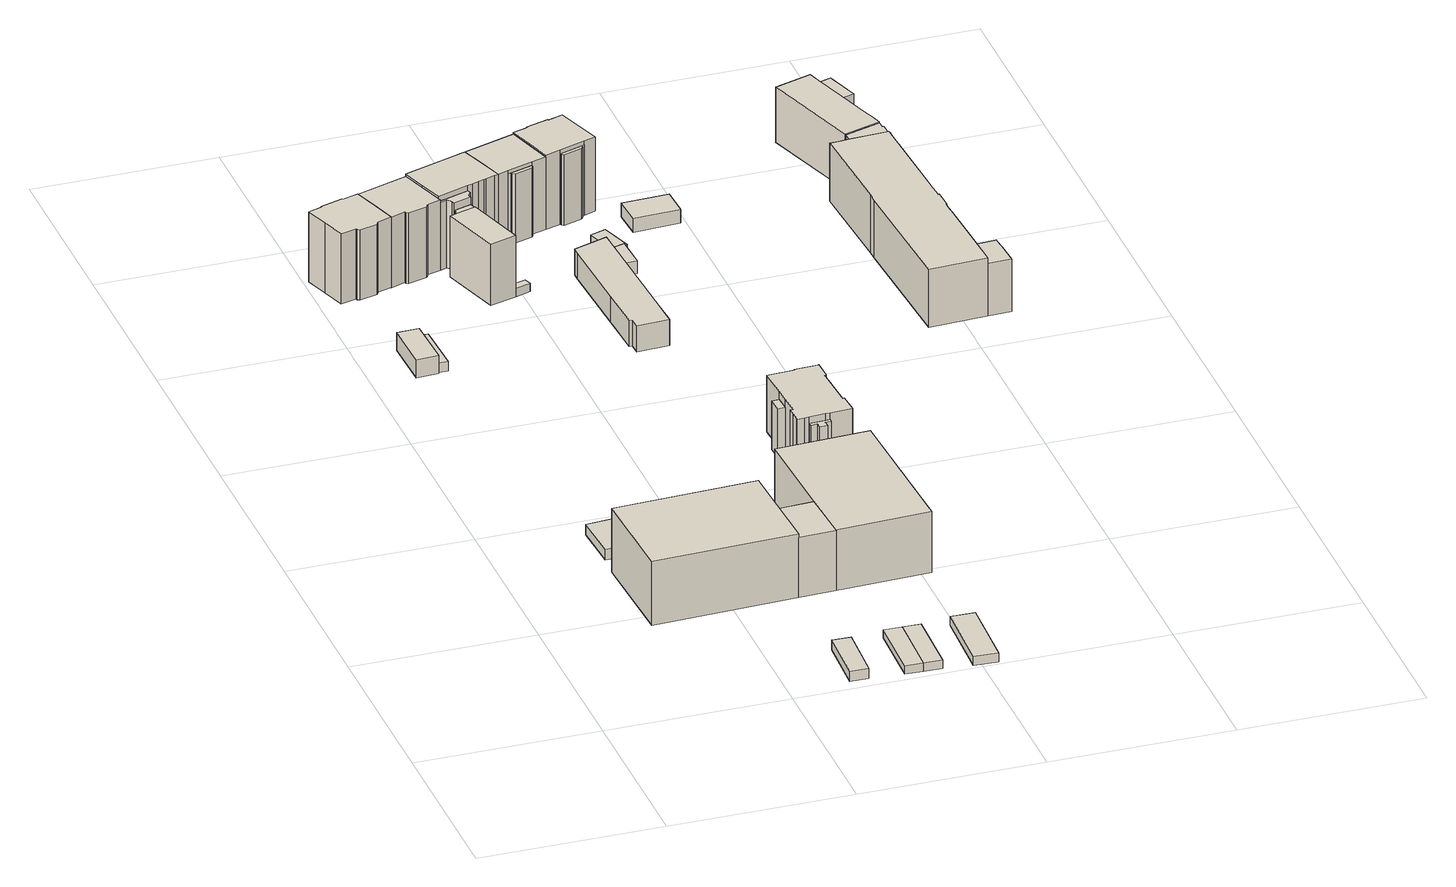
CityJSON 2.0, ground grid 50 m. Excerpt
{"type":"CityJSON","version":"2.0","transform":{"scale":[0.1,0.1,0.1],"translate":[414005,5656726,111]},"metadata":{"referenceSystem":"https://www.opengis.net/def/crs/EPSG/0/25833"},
"CityObjects":{
"building1":{"type":"Building","attributes":{"Dachtyp_tdc":"tdcPolyFlatRoof","Gemeindeschluessel":14612000,"Dachneigung":0,"QualitaetDacherkennung":0,"Geometrietyp2DReferenz":"3000","BezugspunktDach":"2000","measuredHeight":3,"function":"31001_9998"},"geometry":[{"type":"Solid","lod":"1","boundaries":[[[[0,1,2,3]],[[4,5,6,7]],[[3,5,4,0]],[[2,6,5,3]],[[1,7,6,2]],[[0,4,7,1]]]]}]},
"building2":{"type":"Building","attributes":{"name":"Deutsches Zentrum für Neurodegenerative Erkrankungen","Gemeindeschluessel":14612000,"Geometrietyp2DReferenz":"3000","function":"31001_9998","roofType":"9999"},"children":["building2-1","building2-2"]},
"building2-1":{"type":"BuildingPart","attributes":{"Dachtyp_tdc":"tdcPolyFlatRoof","Dachneigung":0,"QualitaetDacherkennung":51,"Geometrietyp2DReferenz":"3000","measuredHeight":17.38,"roofType":"1000"},"parents":["building2"],"geometry":[{"type":"Solid","lod":"1","boundaries":[[[[8,9,10,11]],[[12,13,14,15]],[[11,13,12,8]],[[10,14,13,11]],[[9,15,14,10]],[[8,12,15,9]]]]}]},
"building2-2":{"type":"BuildingPart","attributes":{"Dachtyp_tdc":"tdcPolyFlatRoof","Dachneigung":0,"QualitaetDacherkennung":44,"Geometrietyp2DReferenz":"3000","measuredHeight":18.38,"roofType":"1000"},"parents":["building2"],"geometry":[{"type":"Solid","lod":"1","boundaries":[[[[16,17,18,19,20]],[[21,12,15,22,23]],[[20,12,21,16]],[[19,15,12,20]],[[18,22,15,19]],[[17,23,22,18]],[[16,21,23,17]]]]}]},
"building3":{"type":"Building","attributes":{"Dachtyp_tdc":"tdcPolyFlatRoof","Gemeindeschluessel":14612000,"Dachneigung":0,"QualitaetDacherkennung":97,"Geometrietyp2DReferenz":"3000","measuredHeight":5.17,"function":"31001_9998","roofType":"1000"},"geometry":[{"type":"Solid","lod":"1","boundaries":[[[[24,25,26,27]],[[28,29,30,31]],[[27,29,28,24]],[[26,30,29,27]],[[25,31,30,26]],[[24,28,31,25]]]]}]},
"building4":{"type":"Building","attributes":{"Dachtyp_tdc":"tdcPolyFlatRoof","Gemeindeschluessel":14612000,"Dachneigung":0,"QualitaetDacherkennung":69,"Geometrietyp2DReferenz":"3000","measuredHeight":2.9,"function":"31001_2463","roofType":"1000"},"geometry":[{"type":"Solid","lod":"1","boundaries":[[[[32,33,34,35]],[[36,37,38,39]],[[35,37,36,32]],[[34,38,37,35]],[[33,39,38,34]],[[32,36,39,33]]]]}]},
"building5":{"type":"Building","attributes":{"Dachtyp_tdc":"tdcPolyFlatRoof","Gemeindeschluessel":14612000,"Dachneigung":11.86,"QualitaetDacherkennung":76,"Geometrietyp2DReferenz":"3000","measuredHeight":3.11,"function":"31001_9998","roofType":"2100"},"geometry":[{"type":"Solid","lod":"1","boundaries":[[[[40,41,42,43]],[[44,45,46,47]],[[43,45,44,40]],[[42,46,45,43]],[[41,47,46,42]],[[40,44,47,41]]]]}]},
"building6":{"type":"Building","attributes":{"Dachtyp_tdc":"tdcGableRoof","Gemeindeschluessel":14612000,"Dachneigung":30.83,"QualitaetDacherkennung":77,"Geometrietyp2DReferenz":"3000","measuredHeight":22.67,"function":"31001_9998","roofType":"3100"},"geometry":[{"type":"Solid","lod":"1","boundaries":[[[[48,49,50,51,52,53,54,55,56,57,58,59,60,61,62,63]],[[64,65,66,67,68,69,70,71,72,73,74,75,76,77,78,79]],[[63,65,64,48]],[[62,66,65,63]],[[61,67,66,62]],[[60,68,67,61]],[[59,69,68,60]],[[58,70,69,59]],[[57,71,70,58]],[[56,72,71,57]],[[55,73,72,56]],[[54,74,73,55]],[[53,75,74,54]],[[52,76,75,53]],[[51,77,76,52]],[[50,78,77,51]],[[49,79,78,50]],[[48,64,79,49]]]]}]},
"building7":{"type":"Building","attributes":{"Dachtyp_tdc":"tdcPolyFlatRoof","Gemeindeschluessel":14612000,"Dachneigung":0,"QualitaetDacherkennung":92,"Geometrietyp2DReferenz":"3000","measuredHeight":2.44,"function":"31001_2463","roofType":"1000"},"geometry":[{"type":"Solid","lod":"1","boundaries":[[[[80,81,82,83]],[[84,85,86,87]],[[83,85,84,80]],[[82,86,85,83]],[[81,87,86,82]],[[80,84,87,81]]]]}]},
"building8":{"type":"Building","attributes":{"Dachtyp_tdc":"tdcPolyFlatRoof","Gemeindeschluessel":14612000,"Dachneigung":0,"QualitaetDacherkennung":96,"Geometrietyp2DReferenz":"3000","measuredHeight":2.44,"function":"31001_2463","roofType":"1000"},"geometry":[{"type":"Solid","lod":"1","boundaries":[[[[88,89,83,82]],[[90,86,85,91]],[[82,86,90,88]],[[83,85,86,82]],[[89,91,85,83]],[[88,90,91,89]]]]}]},
"building9":{"type":"Building","attributes":{"Dachtyp_tdc":"tdcFreeFormRoof","Gemeindeschluessel":14612000,"Dachneigung":30.18,"QualitaetDacherkennung":76,"Geometrietyp2DReferenz":"3000","measuredHeight":22.81,"function":"31001_9998","roofType":"5000"},"geometry":[{"type":"Solid","lod":"1","boundaries":[[[[92,93,94,95,96,97,98,99,100,101]],[[102,103,104,105,106,107,108,109,110,111]],[[101,103,102,92]],[[100,104,103,101]],[[99,105,104,100]],[[98,106,105,99]],[[97,107,106,98]],[[96,108,107,97]],[[95,109,108,96]],[[94,110,109,95]],[[93,111,110,94]],[[92,102,111,93]]]]}]},
"building10":{"type":"Building","attributes":{"Dachtyp_tdc":"tdcPolyFlatRoof","Gemeindeschluessel":14612000,"Dachneigung":3.04,"QualitaetDacherkennung":66,"Geometrietyp2DReferenz":"3000","measuredHeight":2.78,"function":"31001_2463","roofType":"2100"},"geometry":[{"type":"Solid","lod":"1","boundaries":[[[[112,113,114,115]],[[116,117,118,119]],[[115,117,116,112]],[[114,118,117,115]],[[113,119,118,114]],[[112,116,119,113]]]]}]},
"building11":{"type":"Building","attributes":{"Gemeindeschluessel":14612000,"Geometrietyp2DReferenz":"3000","function":"31001_9998","roofType":"9999"},"children":["building11-1","building11-2"]},
"building11-1":{"type":"BuildingPart","attributes":{"Dachtyp_tdc":"tdcFreeFormRoof","Dachneigung":61.84,"QualitaetDacherkennung":17,"Geometrietyp2DReferenz":"3000","measuredHeight":18.16,"roofType":"5000"},"parents":["building11"],"geometry":[{"type":"Solid","lod":"1","boundaries":[[[[120,121,122,123,124,125,126]],[[127,128,129,130,131,132,133]],[[126,128,127,120]],[[125,129,128,126]],[[124,130,129,125]],[[123,131,130,124]],[[122,132,131,123]],[[121,133,132,122]],[[120,127,133,121]]]]}]},
"building11-2":{"type":"BuildingPart","attributes":{"Dachtyp_tdc":"tdcHipAndGableRoof","Dachneigung":15.69,"QualitaetDacherkennung":42,"Geometrietyp2DReferenz":"3000","measuredHeight":18.37,"roofType":"5000"},"parents":["building11"],"geometry":[{"type":"Solid","lod":"1","boundaries":[[[[134,135,136,137,138,139,140]],[[141,129,142,143,144,145,130]],[[140,129,141,134]],[[139,142,129,140]],[[138,143,142,139]],[[137,144,143,138]],[[136,145,144,137]],[[135,130,145,136]],[[134,141,130,135]]]]}]},
"building12":{"type":"Building","attributes":{"name":"Zentrum für Innovationskompetenz B Cube der Technischen Universität Dresden","Dachtyp_tdc":"tdcPolyFlatRoof","Gemeindeschluessel":14612000,"Dachneigung":0,"QualitaetDacherkennung":70,"Geometrietyp2DReferenz":"3000","measuredHeight":17.51,"function":"31001_3023","roofType":"1000"},"geometry":[{"type":"Solid","lod":"1","boundaries":[[[[146,147,148,149,150]],[[151,14,13,152,153]],[[150,14,151,146]],[[149,13,14,150]],[[148,152,13,149]],[[147,153,152,148]],[[146,151,153,147]]]]}]},
"building13":{"type":"Building","attributes":{"Gemeindeschluessel":14612000,"Geometrietyp2DReferenz":"3000","function":"31001_9998","roofType":"9999"},"children":["building13-1","building13-2"]},
"building13-1":{"type":"BuildingPart","attributes":{"Dachtyp_tdc":"tdcPolyFlatRoof","Dachneigung":2.61,"QualitaetDacherkennung":61,"Geometrietyp2DReferenz":"3000","measuredHeight":19.54,"roofType":"2100"},"parents":["building13"],"geometry":[{"type":"Solid","lod":"1","boundaries":[[[[154,155,156,157,158,159,160,161,162]],[[133,163,164,102,165,166,167,168,127]],[[162,163,133,154]],[[161,164,163,162]],[[160,102,164,161]],[[159,165,102,160]],[[158,166,165,159]],[[157,167,166,158]],[[156,168,167,157]],[[155,127,168,156]],[[154,133,127,155]]]]}]},
"building13-2":{"type":"BuildingPart","attributes":{"Dachtyp_tdc":"tdcGableRoof","Dachneigung":30.83,"QualitaetDacherkennung":83,"Geometrietyp2DReferenz":"3000","measuredHeight":23.05,"roofType":"3100"},"parents":["building13"],"geometry":[{"type":"Solid","lod":"1","boundaries":[[[[169,170,171,172,173,174,175,176,177,178,179,180,181,182]],[[183,184,185,186,166,165,187,111,188,189,190,191,192,193]],[[182,184,183,169]],[[181,185,184,182]],[[180,186,185,181]],[[179,166,186,180]],[[178,165,166,179]],[[177,187,165,178]],[[176,111,187,177]],[[175,188,111,176]],[[174,189,188,175]],[[173,190,189,174]],[[172,191,190,173]],[[171,192,191,172]],[[170,193,192,171]],[[169,183,193,170]]]]}]},
"building14":{"type":"Building","attributes":{"Dachtyp_tdc":"tdcPolyFlatRoof","Gemeindeschluessel":14612000,"Dachneigung":5.16,"QualitaetDacherkennung":59,"Geometrietyp2DReferenz":"3000","measuredHeight":2.56,"function":"31001_9998","roofType":"2100"},"geometry":[{"type":"Solid","lod":"1","boundaries":[[[[194,195,196,197]],[[143,142,198,199]],[[197,142,143,194]],[[196,198,142,197]],[[195,199,198,196]],[[194,143,199,195]]]]}]},
"building15":{"type":"Building","attributes":{"Gemeindeschluessel":14612000,"Geometrietyp2DReferenz":"3000","function":"31001_9998","roofType":"9999"},"children":["building15-1","building15-2","building15-3"]},
"building15-1":{"type":"BuildingPart","attributes":{"Dachtyp_tdc":"tdcPolyFlatRoof","Dachneigung":30.19,"QualitaetDacherkennung":69,"Geometrietyp2DReferenz":"3000","measuredHeight":14.6,"roofType":"2100"},"parents":["building15"],"geometry":[{"type":"Solid","lod":"1","boundaries":[[[[200,201,202,203]],[[204,205,206,207]],[[203,205,204,200]],[[202,206,205,203]],[[201,207,206,202]],[[200,204,207,201]]]]}]},
"building15-2":{"type":"BuildingPart","attributes":{"Dachtyp_tdc":"tdcFreeFormRoof","Dachneigung":70.06,"QualitaetDacherkennung":21,"Geometrietyp2DReferenz":"3000","measuredHeight":17.32,"roofType":"5000"},"parents":["building15"],"geometry":[{"type":"Solid","lod":"1","boundaries":[[[[208,209,210,211,212,213,214,215]],[[216,217,218,219,220,221,222,223]],[[215,217,216,208]],[[214,218,217,215]],[[213,219,218,214]],[[212,220,219,213]],[[211,221,220,212]],[[210,222,221,211]],[[209,223,222,210]],[[208,216,223,209]]]]}]},
"building15-3":{"type":"BuildingPart","attributes":{"Dachtyp_tdc":"tdcHipAndGableRoof","Dachneigung":32.88,"QualitaetDacherkennung":54,"Geometrietyp2DReferenz":"3000","measuredHeight":18.83,"roofType":"5000"},"parents":["building15"],"geometry":[{"type":"Solid","lod":"1","boundaries":[[[[224,225,226,227,228,229,230,231,232,233,234,235,236,237,238,239,240,241,242,243,244]],[[245,246,247,248,223,249,222,250,251,252,253,254,255,206,205,256,257,258,259,260,261]],[[244,246,245,224]],[[243,247,246,244]],[[242,248,247,243]],[[241,223,248,242]],[[240,249,223,241]],[[239,222,249,240]],[[238,250,222,239]],[[237,251,250,238]],[[236,252,251,237]],[[235,253,252,236]],[[234,254,253,235]],[[233,255,254,234]],[[232,206,255,233]],[[231,205,206,232]],[[230,256,205,231]],[[229,257,256,230]],[[228,258,257,229]],[[227,259,258,228]],[[226,260,259,227]],[[225,261,260,226]],[[224,245,261,225]]]]}]},
"building16":{"type":"Building","attributes":{"Gemeindeschluessel":14612000,"Geometrietyp2DReferenz":"3000","function":"31001_9998","roofType":"9999"},"children":["building16-1","building16-2"]},
"building16-1":{"type":"BuildingPart","attributes":{"Dachtyp_tdc":"tdcPolyFlatRoof","Dachneigung":47.09,"QualitaetDacherkennung":33,"Geometrietyp2DReferenz":"3000","measuredHeight":20.43,"roofType":"2100"},"parents":["building16"],"geometry":[{"type":"Solid","lod":"1","boundaries":[[[[262,263,264,265,266,267,268]],[[269,270,271,272,273,274,275]],[[268,270,269,262]],[[267,271,270,268]],[[266,272,271,267]],[[265,273,272,266]],[[264,274,273,265]],[[263,275,274,264]],[[262,269,275,263]]]]}]},
"building16-2":{"type":"BuildingPart","attributes":{"Dachtyp_tdc":"tdcGableRoof","Dachneigung":31.84,"QualitaetDacherkennung":70,"Geometrietyp2DReferenz":"3000","measuredHeight":22.95,"roofType":"3100"},"parents":["building16"],"geometry":[{"type":"Solid","lod":"1","boundaries":[[[[276,277,278,279,173,172,171,280]],[[271,281,282,283,284,285,286,272]],[[280,271,272,276]],[[171,281,271,280]],[[172,282,281,171]],[[173,283,282,172]],[[279,284,283,173]],[[278,285,284,279]],[[277,286,285,278]],[[276,272,286,277]]]]}]},
"building17":{"type":"Building","attributes":{"Dachtyp_tdc":"tdcPolyFlatRoof","Gemeindeschluessel":14612000,"Dachneigung":5.07,"QualitaetDacherkennung":92,"Geometrietyp2DReferenz":"3000","measuredHeight":7.96,"function":"31001_2000","roofType":"2100"},"geometry":[{"type":"Solid","lod":"1","boundaries":[[[[287,288,289,290,291,292,293,294,295,296,297]],[[298,299,300,301,302,303,304,305,306,307,308]],[[297,299,298,287]],[[296,300,299,297]],[[295,301,300,296]],[[294,302,301,295]],[[293,303,302,294]],[[292,304,303,293]],[[291,305,304,292]],[[290,306,305,291]],[[289,307,306,290]],[[288,308,307,289]],[[287,298,308,288]]]]}]},
"building18":{"type":"Building","attributes":{"Dachtyp_tdc":"tdcPolyFlatRoof","Gemeindeschluessel":14612000,"Dachneigung":3.33,"QualitaetDacherkennung":78,"Geometrietyp2DReferenz":"3000","measuredHeight":3.51,"function":"31001_2000","roofType":"2100"},"geometry":[{"type":"Solid","lod":"1","boundaries":[[[[309,310,311,312]],[[313,314,315,316]],[[312,314,313,309]],[[311,315,314,312]],[[310,316,315,311]],[[309,313,316,310]]]]}]},
"building19":{"type":"Building","attributes":{"Dachtyp_tdc":"tdcPolyFlatRoof","Gemeindeschluessel":14612000,"Dachneigung":3.6,"QualitaetDacherkennung":62,"Geometrietyp2DReferenz":"3000","measuredHeight":3.96,"function":"31001_2000","roofType":"2100"},"geometry":[{"type":"Solid","lod":"1","boundaries":[[[[317,318,319,320,321]],[[322,323,324,325,326]],[[321,323,322,317]],[[320,324,323,321]],[[319,325,324,320]],[[318,326,325,319]],[[317,322,326,318]]]]}]},
"building20":{"type":"Building","attributes":{"Dachtyp_tdc":"tdcPolyFlatRoof","Gemeindeschluessel":14612000,"Dachneigung":7.57,"QualitaetDacherkennung":59,"Geometrietyp2DReferenz":"3000","measuredHeight":3.23,"function":"31001_9998","roofType":"2100"},"geometry":[{"type":"Solid","lod":"1","boundaries":[[[[327,328,329,330,331]],[[332,333,334,335,336]],[[331,333,332,327]],[[330,334,333,331]],[[329,335,334,330]],[[328,336,335,329]],[[327,332,336,328]]]]}]},
"building21":{"type":"Building","attributes":{"Gemeindeschluessel":14612000,"Geometrietyp2DReferenz":"3000","function":"31001_9998","roofType":"9999"},"children":["building21-1","building21-2"]},
"building21-1":{"type":"BuildingPart","attributes":{"Dachtyp_tdc":"tdcPolyFlatRoof","Dachneigung":0,"QualitaetDacherkennung":24,"Geometrietyp2DReferenz":"3000","measuredHeight":20.35,"roofType":"1000"},"parents":["building21"],"geometry":[{"type":"Solid","lod":"1","boundaries":[[[[337,338,339,340,341,342,343]],[[344,345,346,347,348,349,350]],[[343,345,344,337]],[[342,346,345,343]],[[341,347,346,342]],[[340,348,347,341]],[[339,349,348,340]],[[338,350,349,339]],[[337,344,350,338]]]]}]},
"building21-2":{"type":"BuildingPart","attributes":{"Dachtyp_tdc":"tdcGableRoof","Dachneigung":31.57,"QualitaetDacherkennung":83,"Geometrietyp2DReferenz":"3000","measuredHeight":23.62,"roofType":"3100"},"parents":["building21"],"geometry":[{"type":"Solid","lod":"1","boundaries":[[[[351,352,353,354,355,356,357,358,359,360,361,362]],[[363,364,365,366,367,368,345,344,286,285,284,369]],[[362,364,363,351]],[[361,365,364,362]],[[360,366,365,361]],[[359,367,366,360]],[[358,368,367,359]],[[357,345,368,358]],[[356,344,345,357]],[[355,286,344,356]],[[354,285,286,355]],[[353,284,285,354]],[[352,369,284,353]],[[351,363,369,352]]]]}]},
"building22":{"type":"Building","attributes":{"Dachtyp_tdc":"tdcPolyFlatRoof","Gemeindeschluessel":14612000,"Dachneigung":4.62,"QualitaetDacherkennung":80,"Geometrietyp2DReferenz":"3000","measuredHeight":4.36,"function":"31001_9998","roofType":"2100"},"geometry":[{"type":"Solid","lod":"1","boundaries":[[[[370,371,372,373]],[[374,375,376,377]],[[373,375,374,370]],[[372,376,375,373]],[[371,377,376,372]],[[370,374,377,371]]]]}]},
"building23":{"type":"Building","attributes":{"Gemeindeschluessel":14612000,"Geometrietyp2DReferenz":"3000","function":"31001_9998","roofType":"9999"},"children":["building23-1","building23-2","building23-3"]},
"building23-1":{"type":"BuildingPart","attributes":{"Dachtyp_tdc":"tdcHipAndGableRoof","Dachneigung":38.5,"QualitaetDacherkennung":66,"Geometrietyp2DReferenz":"3000","measuredHeight":19.98,"roofType":"5000"},"parents":["building23"],"geometry":[{"type":"Solid","lod":"1","boundaries":[[[[378,379,380,381,382,383,384,385,386,387,388,389,390,391,392,393,394,395,396,397,398,399,400]],[[401,402,403,404,405,406,407,408,409,410,411,412,413,414,415,416,417,418,419,420,421,422,423]],[[400,402,401,378]],[[399,403,402,400]],[[398,404,403,399]],[[397,405,404,398]],[[396,406,405,397]],[[395,407,406,396]],[[394,408,407,395]],[[393,409,408,394]],[[392,410,409,393]],[[391,411,410,392]],[[390,412,411,391]],[[389,413,412,390]],[[388,414,413,389]],[[387,415,414,388]],[[386,416,415,387]],[[385,417,416,386]],[[384,418,417,385]],[[383,419,418,384]],[[382,420,419,383]],[[381,421,420,382]],[[380,422,421,381]],[[379,423,422,380]],[[378,401,423,379]]]]}]},
"building23-2":{"type":"BuildingPart","attributes":{"Dachtyp_tdc":"tdcHipRoof","Dachneigung":37.12,"QualitaetDacherkennung":36,"Geometrietyp2DReferenz":"3000","measuredHeight":16.57,"roofType":"3200"},"parents":["building23"],"geometry":[{"type":"Solid","lod":"1","boundaries":[[[[424,425,426,427,428,429]],[[430,420,419,431,432,433]],[[429,420,430,424]],[[428,419,420,429]],[[427,431,419,428]],[[426,432,431,427]],[[425,433,432,426]],[[424,430,433,425]]]]}]},
"building23-3":{"type":"BuildingPart","attributes":{"Dachtyp_tdc":"tdcGableRoof","Dachneigung":10.92,"QualitaetDacherkennung":42,"Geometrietyp2DReferenz":"3000","measuredHeight":18.22,"roofType":"3100"},"parents":["building23"],"geometry":[{"type":"Solid","lod":"1","boundaries":[[[[434,435,436,437,438,439,440,441,442,443,444,445,446,447,448]],[[449,450,451,452,453,454,407,406,455,404,456,457,458,459,460]],[[448,450,449,434]],[[447,451,450,448]],[[446,452,451,447]],[[445,453,452,446]],[[444,454,453,445]],[[443,407,454,444]],[[442,406,407,443]],[[441,455,406,442]],[[440,404,455,441]],[[439,456,404,440]],[[438,457,456,439]],[[437,458,457,438]],[[436,459,458,437]],[[435,460,459,436]],[[434,449,460,435]]]]}]},
"building24":{"type":"Building","attributes":{"Gemeindeschluessel":14612000,"Geometrietyp2DReferenz":"3000","function":"31001_9998","roofType":"9999"},"children":["building24-1","building24-2"]},
"building24-1":{"type":"BuildingPart","attributes":{"Dachtyp_tdc":"tdcHipAndGableRoof","Dachneigung":47.59,"QualitaetDacherkennung":39,"Geometrietyp2DReferenz":"3000","measuredHeight":16.41,"roofType":"5000"},"parents":["building24"],"geometry":[{"type":"Solid","lod":"1","boundaries":[[[[461,462,463,464]],[[465,466,467,468]],[[464,466,465,461]],[[463,467,466,464]],[[462,468,467,463]],[[461,465,468,462]]]]}]},
"building24-2":{"type":"BuildingPart","attributes":{"Dachtyp_tdc":"tdcHipAndGableRoof","Dachneigung":21.6,"QualitaetDacherkennung":59,"Geometrietyp2DReferenz":"3000","measuredHeight":17.64,"roofType":"5000"},"parents":["building24"],"geometry":[{"type":"Solid","lod":"1","boundaries":[[[[469,470,471,472,473,474,475,476,477,478,479]],[[468,480,481,482,459,483,457,484,485,486,465]],[[478,480,468,479]],[[477,481,480,478]],[[476,482,481,477]],[[475,459,482,476]],[[474,483,459,475]],[[473,457,483,474]],[[472,484,457,473]],[[471,485,484,472]],[[470,486,485,471]],[[469,465,486,470]],[[479,468,465,469]]]]}]}
},
"vertices":[
[265,918,45],[271,785,45],[368,785,45],[358,925,45],[265,918,15],[358,925,15],[368,785,15],[271,785,15],
[664,610,186],[670,457,186],[770,460,186],[762,614,186],[664,610,13],[762,614,13],[770,460,13],[670,457,13],
[659,740,197],[268,725,197],[279,442,197],[670,457,197],[664,610,197],[659,740,13],[279,442,13],[268,725,13],
[171,1789,69],[167,1933,69],[108,1931,69],[111,1787,69],[171,1789,17],[111,1787,17],[108,1931,17],[167,1933,17],
[712,33,34],[720,195,34],[670,197,34],[662,35,34],[712,33,5],[662,35,5],[670,197,5],[720,195,5],
[195,1789,48],[191,1934,48],[167,1933,48],[171,1789,48],[195,1789,20],[171,1789,20],[167,1933,20],[191,1934,20],
[153,2215,221],[153,2217,221],[194,2230,221],[172,2300,221],[151,2366,221],[107,2353,221],[106,2355,221],[45,2336,221],[45,2333,221],[7,2321,221],[28,2255,221],[49,2190,221],[92,2203,221],[94,2198,221],[101,2195,221],[149,2207,221],[153,2215,19],[149,2207,19],[101,2195,19],[94,2198,19],[92,2203,19],[49,2190,19],[28,2255,19],[7,2321,19],[45,2333,19],[45,2336,19],[106,2355,19],[107,2353,19],[151,2366,19],[172,2300,19],[194,2230,19],[153,2217,19],
[807,203,35],[801,16,35],[849,15,35],[856,202,35],[807,203,11],[856,202,11],[849,15,11],[801,16,11],
[899,13,35],[905,200,35],[899,13,11],[905,200,11],
[337,2274,220],[293,2412,220],[151,2366,220],[194,2230,220],[234,2245,220],[236,2239,220],[242,2237,220],[294,2252,220],[299,2258,220],[298,2262,220],[337,2274,17],[298,2262,17],[299,2258,17],[294,2252,17],[242,2237,17],[236,2239,17],[234,2245,17],[194,2230,17],[151,2366,17],[293,2412,17],
[1042,1,36],[1051,209,36],[985,211,36],[977,4,36],[1042,1,10],[977,4,10],[985,211,10],[1051,209,10],
[418,2277,190],[370,2262,190],[372,2256,190],[370,2252,190],[366,2240,190],[424,2258,190],[421,2267,190],[418,2277,17],[421,2267,17],[424,2258,17],[366,2240,17],[370,2252,17],[372,2256,17],[370,2262,17],
[370,2242,193],[366,2240,193],[350,2235,193],[401,2068,193],[474,2090,193],[468,2111,193],[424,2258,193],[370,2242,17],[468,2111,17],[474,2090,17],[401,2068,17],[350,2235,17],
[1024,470,188],[1007,900,188],[752,890,188],[762,614,188],[770,460,188],[1024,470,13],[752,890,13],[1007,900,13],
[370,2262,212],[418,2277,212],[416,2285,212],[424,2299,212],[421,2308,212],[335,2280,212],[337,2274,212],[356,2281,212],[367,2271,212],[367,2271,17],[356,2281,17],[335,2280,17],[421,2308,17],[424,2299,17],[416,2285,17],
[474,2325,227],[501,2334,227],[511,2337,227],[489,2403,227],[467,2468,227],[458,2466,227],[431,2457,227],[293,2412,227],[314,2346,227],[335,2280,227],[421,2308,227],[435,2312,227],[454,2319,227],[469,2324,227],[474,2325,17],[469,2324,17],[454,2319,17],[435,2312,17],[314,2346,17],[431,2457,17],[458,2466,17],[467,2468,17],[489,2403,17],[511,2337,17],[501,2334,17],
[474,2090,41],[516,2103,41],[510,2123,41],[468,2111,41],[510,2123,17],[516,2103,17],
[835,1162,161],[837,1119,161],[857,1120,161],[855,1163,161],[835,1162,21],[855,1163,21],[857,1120,21],[837,1119,21],
[942,1012,165],[942,1022,165],[887,1020,165],[888,1010,165],[904,1011,165],[905,995,165],[927,996,165],[926,1012,165],[942,1012,21],[926,1012,21],[927,996,21],[905,995,21],[904,1011,21],[888,1010,21],[887,1020,21],[942,1022,21],
[988,1202,184],[993,1203,184],[991,1258,184],[989,1257,184],[926,1255,184],[926,1252,184],[852,1249,184],[855,1163,184],[857,1120,184],[860,1068,184],[852,1068,184],[853,1046,184],[854,1021,184],[854,1018,184],[874,1019,184],[887,1020,184],[930,1022,184],[942,1022,184],[1002,1025,184],[999,1080,184],[994,1080,184],[988,1202,21],[994,1080,21],[999,1080,21],[1002,1025,21],[930,1022,21],[874,1019,21],[854,1018,21],[854,1021,21],[853,1046,21],[852,1068,21],[860,1068,21],[852,1249,21],[926,1252,21],[926,1255,21],[989,1257,21],[991,1258,21],[993,1203,21],
[550,2344,217],[558,2341,217],[607,2356,217],[610,2364,217],[609,2368,217],[541,2347,217],[548,2349,217],[550,2344,18],[548,2349,18],[541,2347,18],[609,2368,18],[610,2364,18],[607,2356,18],[558,2341,18],
[609,2368,227],[650,2380,227],[630,2447,227],[610,2514,227],[541,2347,227],[511,2337,18],[489,2403,18],[467,2468,18],[610,2514,18],[630,2447,18],[650,2380,18],
[672,1767,92],[673,1734,92],[760,1738,92],[756,1838,92],[747,2053,92],[745,2098,92],[741,2176,92],[648,2145,92],[648,2122,92],[658,1893,92],[663,1766,92],[672,1767,17],[663,1766,17],[658,1893,17],[648,2122,17],[648,2145,17],[741,2176,17],[745,2098,17],[747,2053,17],[756,1838,17],[760,1738,17],[673,1734,17],
[747,2053,54],[756,1838,54],[779,1839,54],[770,2054,54],[747,2053,19],[770,2054,19],[779,1839,19],[756,1838,19],
[741,2176,55],[745,2098,55],[797,2101,55],[793,2192,55],[760,2182,55],[741,2176,18],[760,2182,18],[793,2192,18],[797,2101,18],[745,2098,18],
[760,2182,49],[793,2192,49],[802,2195,49],[774,2283,49],[731,2269,49],[760,2182,20],[731,2269,20],[774,2283,20],[802,2195,20],[793,2192,20],
[693,2394,221],[695,2389,221],[701,2386,221],[752,2402,221],[757,2409,221],[756,2414,221],[764,2417,221],[693,2394,18],[764,2417,18],[756,2414,18],[757,2409,18],[752,2402,18],[701,2386,18],[695,2389,18],
[650,2529,232],[651,2526,232],[610,2514,232],[630,2447,232],[650,2380,232],[693,2394,232],[764,2417,232],[797,2428,232],[775,2493,232],[753,2558,232],[712,2544,232],[711,2547,232],[650,2529,18],[711,2547,18],[712,2544,18],[753,2558,18],[775,2493,18],[797,2428,18],[651,2526,18],
[853,2298,58],[979,2304,58],[976,2384,58],[849,2380,58],[853,2298,18],[849,2380,18],[976,2384,18],[979,2304,18],
[1363,2281,190],[1378,2004,190],[1379,1977,190],[1398,1608,190],[1556,1616,190],[1551,1716,190],[1544,1860,190],[1542,1884,190],[1542,1902,190],[1544,1902,190],[1542,1955,190],[1539,1954,190],[1536,2002,190],[1535,2020,190],[1525,2223,190],[1524,2242,190],[1522,2280,190],[1523,2280,190],[1522,2290,190],[1444,2286,190],[1423,2285,190],[1409,2284,190],[1388,2282,190],[1363,2281,23],[1388,2282,23],[1409,2284,23],[1423,2285,23],[1444,2286,23],[1522,2290,23],[1523,2280,23],[1522,2280,23],[1524,2242,23],[1525,2223,23],[1535,2020,23],[1536,2002,23],[1539,1954,23],[1542,1955,23],[1544,1902,23],[1542,1902,23],[1542,1884,23],[1544,1860,23],[1551,1716,23],[1556,1616,23],[1398,1608,23],[1379,1977,23],[1378,2004,23],
[1619,1618,174],[1616,1681,174],[1613,1713,174],[1613,1719,174],[1551,1716,174],[1556,1616,174],[1619,1618,23],[1613,1719,23],[1613,1713,23],[1616,1681,23],
[1524,2335,179],[1520,2335,179],[1519,2355,179],[1460,2337,179],[1421,2325,179],[1422,2303,179],[1423,2285,179],[1463,2287,179],[1522,2290,179],[1523,2280,179],[1526,2281,179],[1526,2288,179],[1526,2290,179],[1524,2325,179],[1524,2330,179],[1524,2335,23],[1524,2330,23],[1524,2325,23],[1526,2290,23],[1526,2288,23],[1526,2281,23],[1463,2287,23],[1422,2303,23],[1421,2325,23],[1460,2337,23],[1519,2355,23],[1520,2335,23],
[1440,2601,174],[1470,2508,174],[1507,2520,174],[1477,2613,174],[1440,2601,23],[1477,2613,23],[1507,2520,23],[1470,2508,23],
[1440,2601,182],[1430,2632,182],[1329,2600,182],[1418,2323,182],[1421,2325,182],[1477,2342,182],[1519,2355,182],[1511,2381,182],[1509,2387,182],[1501,2411,182],[1470,2508,182],[1501,2411,23],[1509,2387,23],[1511,2381,23],[1477,2342,23],[1418,2323,23],[1329,2600,23],[1430,2632,23]
]}
